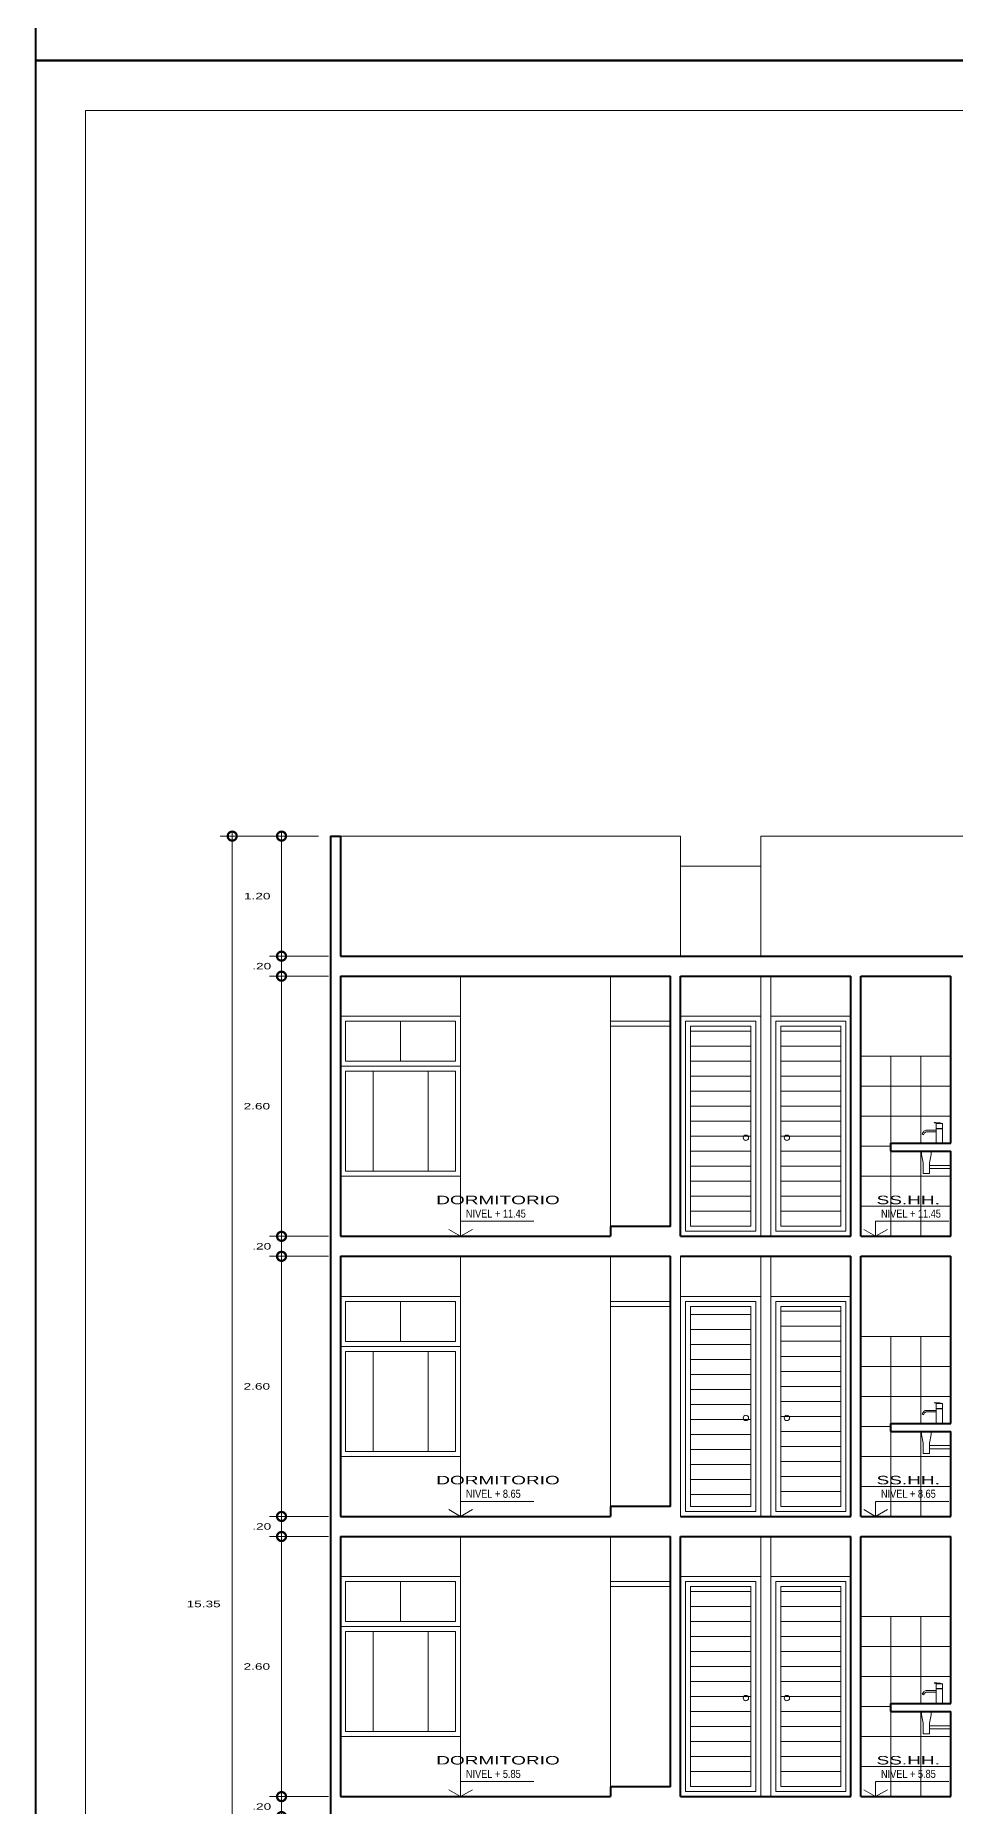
# Model space of a CAD drawing. Header units: inches. Extents: x 155.3 to 248.5, y 20.6 to 88.6.
# Drawn here: x 207.01 to 216.21, y 37.12 to 54.82 of the extents above; entities that cross this region are included whole.
import ezdxf

# ---------------------------------------------------------------- set-up
doc = ezdxf.new("R2010")
doc.units = ezdxf.units.IN
doc.header["$MEASUREMENT"] = 0
doc.linetypes.add('CONTINUA', pattern=[0])
for name, color, linetype in [('COTAS', 252, 'Continuous'), ('MURO', 7, 'Continuous'), ('TEXTURAS', 251, 'Continuous')]:
    doc.layers.add(name, color=color, linetype=linetype)
doc.styles.add('ARIAL', font='ARIALN.TTF')
doc.styles.add('Celso', font='swissel.ttf', dxfattribs={"width": 1.5})
doc.styles.add('COTA-DETA', font='swissel.ttf', dxfattribs={"width": 1.5})
doc.dimstyles.new('CORTE 1-50', dxfattribs={"dimtxt": 0.065, "dimasz": 0.18, "dimexe": 0.12, "dimexo": 0.12, "dimgap": 0.1, "dimtad": 2, "dimtih": 1, "dimtoh": 1, "dimzin": 4, "dimdsep": 46, "dimtxsty": 'Celso', "dimblk": 'DOTSMALL', "dimcen": 0.065, "dimdle": 0.05, "dimclrd": 14, "dimclre": 251, "dimclrt": 256, "dimaunit": 1, "dimadec": 4, "dimazin": 1, "dimtfac": 1, "dimtix": 1, "dimtmove": 0, "dimatfit": 3, "dimldrblk": 'DOTSMALL', "dimfxl": 1, "dimlwd": 9, "dimlwe": 9, "dimarcsym": 0})

# ---------------------------------------------------------------- blocks, each defined once
blk = doc.blocks.new('_DotSmall')
at = {"color": 0, "linetype": 'ByBlock', "lineweight": 0, "const_width": 0.5}
blk.add_lwpolyline([(-0.0625, 0, 1), (0.0625, 0, 1)], format="xyb", close=True, dxfattribs=at)
blk = doc.blocks.new('*D710')
at = {"layer": 'COTAS', "color": 14, "linetype": 'CONTINUA', "lineweight": 9, "transparency": 16777216}
for p, q in [((209.467, 37.218), (209.467, 37.398)), ((209.467, 37.018), (209.467, 37.218)), ((209.467, 37.018), (209.467, 36.838))]:
    blk.add_line(p, q, dxfattribs=at)
at = {"layer": 'COTAS', "color": 251, "linetype": 'Continuous', "lineweight": 9, "transparency": 16777216}
blk.add_line((209.938, 37.218), (209.347, 37.218), dxfattribs=at)
at = {"layer": 'COTAS', "color": 251, "linetype": 'CONTINUA', "lineweight": 9, "transparency": 16777216}
blk.add_line((209.938, 37.018), (209.347, 37.018), dxfattribs=at)
at = {"layer": 'Defpoints', "color": 0, "lineweight": 0, "transparency": 16777216}
for p in [(209.467, 37.218), (210.058, 37.218), (210.058, 37.018)]:
    blk.add_point(p, dxfattribs=at)
at = {"layer": 'COTAS', "color": 14, "lineweight": 9, "transparency": 16777216, "xscale": 0.18, "yscale": 0.18, "zscale": 0.18}
for p, rotation in [((209.467, 37.218), 270), ((209.467, 37.018), 90)]:
    blk.add_blockref('_DotSmall', p, dxfattribs=dict(at, rotation=rotation))
at = {"layer": 'COTAS', "lineweight": 0, "transparency": 16777216, "insert": (209.269, 37.118), "char_height": 0.065, "attachment_point": 5, "style": 'Celso'}
blk.add_mtext('.20', dxfattribs=at)
blk = doc.blocks.new('*D711')
at = {"layer": 'COTAS', "color": 14, "linetype": 'CONTINUA', "lineweight": 9, "transparency": 16777216}
blk.add_line((209.467, 37.168), (209.467, 39.868), dxfattribs=at)
at = {"layer": 'COTAS', "color": 251, "linetype": 'Continuous', "lineweight": 9, "transparency": 16777216}
blk.add_line((209.938, 39.818), (209.347, 39.818), dxfattribs=at)
at = {"layer": 'COTAS', "color": 251, "linetype": 'CONTINUA', "lineweight": 9, "transparency": 16777216}
blk.add_line((209.938, 37.218), (209.347, 37.218), dxfattribs=at)
at = {"layer": 'Defpoints', "color": 0, "lineweight": 0, "transparency": 16777216}
for p in [(209.467, 39.818), (210.058, 39.818), (210.058, 37.218)]:
    blk.add_point(p, dxfattribs=at)
at = {"layer": 'COTAS', "color": 14, "lineweight": 9, "transparency": 16777216, "xscale": 0.18, "yscale": 0.18, "zscale": 0.18}
for p, rotation in [((209.467, 39.818), 90), ((209.467, 37.218), 270)]:
    blk.add_blockref('_DotSmall', p, dxfattribs=dict(at, rotation=rotation))
at = {"layer": 'COTAS', "lineweight": 0, "transparency": 16777216, "insert": (209.22, 38.518), "char_height": 0.065, "attachment_point": 5, "style": 'Celso'}
blk.add_mtext('2.60', dxfattribs=at)
blk = doc.blocks.new('*D712')
at = {"layer": 'COTAS', "color": 14, "linetype": 'CONTINUA', "lineweight": 9, "transparency": 16777216}
for p, q in [((209.467, 40.018), (209.467, 40.198)), ((209.467, 39.818), (209.467, 40.018)), ((209.467, 39.818), (209.467, 39.638))]:
    blk.add_line(p, q, dxfattribs=at)
at = {"layer": 'COTAS', "color": 251, "linetype": 'Continuous', "lineweight": 9, "transparency": 16777216}
blk.add_line((209.938, 40.018), (209.347, 40.018), dxfattribs=at)
at = {"layer": 'COTAS', "color": 251, "linetype": 'CONTINUA', "lineweight": 9, "transparency": 16777216}
blk.add_line((209.938, 39.818), (209.347, 39.818), dxfattribs=at)
at = {"layer": 'Defpoints', "color": 0, "lineweight": 0, "transparency": 16777216}
for p in [(209.467, 40.018), (210.058, 40.018), (210.058, 39.818)]:
    blk.add_point(p, dxfattribs=at)
at = {"layer": 'COTAS', "color": 14, "lineweight": 9, "transparency": 16777216, "xscale": 0.18, "yscale": 0.18, "zscale": 0.18}
for p, rotation in [((209.467, 40.018), 270), ((209.467, 39.818), 90)]:
    blk.add_blockref('_DotSmall', p, dxfattribs=dict(at, rotation=rotation))
at = {"layer": 'COTAS', "lineweight": 0, "transparency": 16777216, "insert": (209.269, 39.918), "char_height": 0.065, "attachment_point": 5, "style": 'Celso'}
blk.add_mtext('.20', dxfattribs=at)
blk = doc.blocks.new('*D713')
at = {"layer": 'COTAS', "color": 14, "linetype": 'CONTINUA', "lineweight": 9, "transparency": 16777216}
blk.add_line((209.467, 39.968), (209.467, 42.668), dxfattribs=at)
at = {"layer": 'COTAS', "color": 251, "linetype": 'Continuous', "lineweight": 9, "transparency": 16777216}
blk.add_line((209.938, 42.618), (209.347, 42.618), dxfattribs=at)
at = {"layer": 'COTAS', "color": 251, "linetype": 'CONTINUA', "lineweight": 9, "transparency": 16777216}
blk.add_line((209.938, 40.018), (209.347, 40.018), dxfattribs=at)
at = {"layer": 'Defpoints', "color": 0, "lineweight": 0, "transparency": 16777216}
for p in [(209.467, 42.618), (210.058, 42.618), (210.058, 40.018)]:
    blk.add_point(p, dxfattribs=at)
at = {"layer": 'COTAS', "color": 14, "lineweight": 9, "transparency": 16777216, "xscale": 0.18, "yscale": 0.18, "zscale": 0.18}
for p, rotation in [((209.467, 42.618), 90), ((209.467, 40.018), 270)]:
    blk.add_blockref('_DotSmall', p, dxfattribs=dict(at, rotation=rotation))
at = {"layer": 'COTAS', "lineweight": 0, "transparency": 16777216, "insert": (209.22, 41.318), "char_height": 0.065, "attachment_point": 5, "style": 'Celso'}
blk.add_mtext('2.60', dxfattribs=at)
blk = doc.blocks.new('*D714')
at = {"layer": 'COTAS', "color": 14, "linetype": 'CONTINUA', "lineweight": 9, "transparency": 16777216}
for p, q in [((209.467, 42.818), (209.467, 42.998)), ((209.467, 42.618), (209.467, 42.818)), ((209.467, 42.618), (209.467, 42.438))]:
    blk.add_line(p, q, dxfattribs=at)
at = {"layer": 'COTAS', "color": 251, "linetype": 'Continuous', "lineweight": 9, "transparency": 16777216}
blk.add_line((209.938, 42.818), (209.347, 42.818), dxfattribs=at)
at = {"layer": 'COTAS', "color": 251, "linetype": 'CONTINUA', "lineweight": 9, "transparency": 16777216}
blk.add_line((209.938, 42.618), (209.347, 42.618), dxfattribs=at)
at = {"layer": 'Defpoints', "color": 0, "lineweight": 0, "transparency": 16777216}
for p in [(209.467, 42.818), (210.058, 42.818), (210.058, 42.618)]:
    blk.add_point(p, dxfattribs=at)
at = {"layer": 'COTAS', "color": 14, "lineweight": 9, "transparency": 16777216, "xscale": 0.18, "yscale": 0.18, "zscale": 0.18}
for p, rotation in [((209.467, 42.818), 270), ((209.467, 42.618), 90)]:
    blk.add_blockref('_DotSmall', p, dxfattribs=dict(at, rotation=rotation))
at = {"layer": 'COTAS', "lineweight": 0, "transparency": 16777216, "insert": (209.269, 42.718), "char_height": 0.065, "attachment_point": 5, "style": 'Celso'}
blk.add_mtext('.20', dxfattribs=at)
blk = doc.blocks.new('*D715')
at = {"layer": 'COTAS', "color": 251, "linetype": 'Continuous', "lineweight": 9, "transparency": 16777216}
blk.add_line((209.938, 45.418), (209.347, 45.418), dxfattribs=at)
at = {"layer": 'COTAS', "color": 14, "linetype": 'CONTINUA', "lineweight": 9, "transparency": 16777216}
blk.add_line((209.467, 42.768), (209.467, 45.468), dxfattribs=at)
at = {"layer": 'COTAS', "color": 251, "linetype": 'CONTINUA', "lineweight": 9, "transparency": 16777216}
blk.add_line((209.938, 42.818), (209.347, 42.818), dxfattribs=at)
at = {"layer": 'Defpoints', "color": 0, "lineweight": 0, "transparency": 16777216}
for p in [(209.467, 45.418), (210.058, 45.418), (210.058, 42.818)]:
    blk.add_point(p, dxfattribs=at)
at = {"layer": 'COTAS', "color": 14, "lineweight": 9, "transparency": 16777216, "xscale": 0.18, "yscale": 0.18, "zscale": 0.18}
for p, rotation in [((209.467, 45.418), 90), ((209.467, 42.818), 270)]:
    blk.add_blockref('_DotSmall', p, dxfattribs=dict(at, rotation=rotation))
at = {"layer": 'COTAS', "lineweight": 0, "transparency": 16777216, "insert": (209.22, 44.118), "char_height": 0.065, "attachment_point": 5, "style": 'Celso'}
blk.add_mtext('2.60', dxfattribs=at)
blk = doc.blocks.new('*D716')
at = {"layer": 'COTAS', "color": 14, "linetype": 'CONTINUA', "lineweight": 9, "transparency": 16777216}
for p, q in [((209.467, 45.618), (209.467, 45.798)), ((209.467, 45.418), (209.467, 45.618)), ((209.467, 45.418), (209.467, 45.238))]:
    blk.add_line(p, q, dxfattribs=at)
at = {"layer": 'COTAS', "color": 251, "linetype": 'Continuous', "lineweight": 9, "transparency": 16777216}
blk.add_line((209.938, 45.618), (209.347, 45.618), dxfattribs=at)
at = {"layer": 'COTAS', "color": 251, "linetype": 'CONTINUA', "lineweight": 9, "transparency": 16777216}
blk.add_line((209.938, 45.418), (209.347, 45.418), dxfattribs=at)
at = {"layer": 'Defpoints', "color": 0, "lineweight": 0, "transparency": 16777216}
for p in [(209.467, 45.618), (210.058, 45.618), (210.058, 45.418)]:
    blk.add_point(p, dxfattribs=at)
at = {"layer": 'COTAS', "color": 14, "lineweight": 9, "transparency": 16777216, "xscale": 0.18, "yscale": 0.18, "zscale": 0.18}
for p, rotation in [((209.467, 45.618), 270), ((209.467, 45.418), 90)]:
    blk.add_blockref('_DotSmall', p, dxfattribs=dict(at, rotation=rotation))
at = {"layer": 'COTAS', "lineweight": 0, "transparency": 16777216, "insert": (209.269, 45.518), "char_height": 0.065, "attachment_point": 5, "style": 'Celso'}
blk.add_mtext('.20', dxfattribs=at)
blk = doc.blocks.new('*D717')
at = {"layer": 'COTAS', "color": 251, "linetype": 'Continuous', "lineweight": 9, "transparency": 16777216}
blk.add_line((209.838, 46.818), (209.347, 46.818), dxfattribs=at)
at = {"layer": 'COTAS', "color": 14, "linetype": 'CONTINUA', "lineweight": 9, "transparency": 16777216}
blk.add_line((209.467, 45.568), (209.467, 46.868), dxfattribs=at)
at = {"layer": 'COTAS', "color": 251, "linetype": 'CONTINUA', "lineweight": 9, "transparency": 16777216}
blk.add_line((209.938, 45.618), (209.347, 45.618), dxfattribs=at)
at = {"layer": 'Defpoints', "color": 0, "lineweight": 0, "transparency": 16777216}
for p in [(209.467, 46.818), (209.958, 46.818), (210.058, 45.618)]:
    blk.add_point(p, dxfattribs=at)
at = {"layer": 'COTAS', "color": 14, "lineweight": 9, "transparency": 16777216, "xscale": 0.18, "yscale": 0.18, "zscale": 0.18}
for p, rotation in [((209.467, 46.818), 90), ((209.467, 45.618), 270)]:
    blk.add_blockref('_DotSmall', p, dxfattribs=dict(at, rotation=rotation))
at = {"layer": 'COTAS', "lineweight": 0, "transparency": 16777216, "insert": (209.224, 46.218), "char_height": 0.065, "attachment_point": 5, "style": 'Celso'}
blk.add_mtext('1.20', dxfattribs=at)
blk = doc.blocks.new('*D718')
at = {"layer": 'COTAS', "color": 251, "linetype": 'CONTINUA', "lineweight": 9, "transparency": 16777216}
blk.add_line((209.838, 46.818), (208.854, 46.818), dxfattribs=at)
at = {"layer": 'COTAS', "color": 14, "linetype": 'CONTINUA', "lineweight": 9, "transparency": 16777216}
blk.add_line((208.974, 46.868), (208.974, 31.418), dxfattribs=at)
at = {"layer": 'COTAS', "color": 251, "linetype": 'Continuous', "lineweight": 9, "transparency": 16777216}
blk.add_line((209.838, 31.468), (208.854, 31.468), dxfattribs=at)
at = {"layer": 'Defpoints', "color": 0, "lineweight": 0, "transparency": 16777216}
for p in [(209.958, 46.818), (208.974, 31.468), (209.958, 31.468)]:
    blk.add_point(p, dxfattribs=at)
at = {"layer": 'COTAS', "color": 14, "lineweight": 9, "transparency": 16777216, "xscale": 0.18, "yscale": 0.18, "zscale": 0.18}
for p, rotation in [((208.974, 46.818), 90), ((208.974, 31.468), 270)]:
    blk.add_blockref('_DotSmall', p, dxfattribs=dict(at, rotation=rotation))
at = {"layer": 'COTAS', "lineweight": 0, "transparency": 16777216, "insert": (208.688, 39.143), "char_height": 0.065, "attachment_point": 5, "style": 'Celso'}
blk.add_mtext('15.35', dxfattribs=at)

msp = doc.modelspace()

# ---------------------------------------------------------------- hatches: boundary and pattern name
at = {"layer": 'TEXTURAS', "lineweight": 0}
h = msp.add_hatch(dxfattribs=at)
h.set_pattern_fill('_USER', color=251, scale=0.15, style=0, pattern_type=0)
h.set_pattern_definition([(0, (213.55514, 42.91835), (0, 0.15), [])])
h.paths.add_polyline_path([(214.158, 44.918), (213.555, 44.918), (213.555, 42.918), (214.158, 42.918)])
h = msp.add_hatch(dxfattribs=at)
h.set_pattern_fill('_USER', color=251, scale=0.15, style=0, pattern_type=0)
h.set_pattern_definition([(0, (214.4578, 42.91835), (0, 0.15), [])])
h.paths.add_polyline_path([(215.058, 44.918), (214.458, 44.918), (214.458, 42.918), (215.058, 42.918)])
h = msp.add_hatch(dxfattribs=at)
h.set_pattern_fill('_USER', color=251, scale=0.3, style=0, double=1, pattern_type=0)
h.set_pattern_definition([(0, (215.2578, 42.81835), (0, 0.3), []), (90, (215.2578, 42.81835), (-0.3, 2e-17), [])])
h.paths.add_polyline_path([(216.158, 44.618), (215.258, 44.618), (215.258, 42.818), (216.158, 42.818), (216.158, 43.495), (215.945, 43.495), (215.945, 43.447), (215.882, 43.447), (215.882, 43.552), (215.865, 43.636), (215.865, 43.668), (215.558, 43.668), (215.558, 43.748), (216.012, 43.748), (216.012, 43.863), (215.912, 43.863), (215.897, 43.853), (215.886, 43.834), (215.874, 43.843), (215.882, 43.857, -0.265351), (215.912, 43.878), (216.012, 43.878), (216.012, 43.894), (216.012, 43.949), (215.995, 43.953), (215.994, 43.955), (216.007, 43.957), (216.037, 43.953, -0.15979), (216.07, 43.946), (216.077, 43.946), (216.077, 43.897), (216.077, 43.748), (216.158, 43.748)])
h = msp.add_hatch(dxfattribs=at)
h.set_pattern_fill('_USER', color=251, scale=0.15, style=0, pattern_type=0)
h.set_pattern_definition([(0, (43.3774, -7.91306), (0, 0.15), [])])
h.paths.add_polyline_path([(214.158, 42.118), (213.555, 42.118), (213.555, 40.118), (214.158, 40.118)])
h = msp.add_hatch(dxfattribs=at)
h.set_pattern_fill('_USER', color=251, scale=0.15, style=0, pattern_type=0)
h.set_pattern_definition([(0, (214.4578, 40.11835), (0, 0.15), [])])
h.paths.add_polyline_path([(215.058, 42.118), (214.458, 42.118), (214.458, 40.118), (215.058, 40.118)])
h = msp.add_hatch(dxfattribs=at)
h.set_pattern_fill('_USER', color=251, scale=0.3, style=0, double=1, pattern_type=0)
h.set_pattern_definition([(0, (215.2578, 40.01835), (0, 0.3), []), (90, (215.2578, 40.01835), (-0.3, 2e-17), [])])
h.paths.add_polyline_path([(216.158, 41.818), (215.258, 41.818), (215.258, 40.018), (216.158, 40.018), (216.158, 40.695), (215.945, 40.695), (215.945, 40.647), (215.882, 40.647), (215.882, 40.752), (215.865, 40.836), (215.865, 40.868), (215.558, 40.868), (215.558, 40.948), (216.012, 40.948), (216.012, 41.063), (215.912, 41.063), (215.897, 41.053), (215.886, 41.034), (215.874, 41.043), (215.882, 41.057, -0.265351), (215.912, 41.078), (216.012, 41.078), (216.012, 41.094), (216.012, 41.149), (215.995, 41.153), (215.994, 41.155), (216.007, 41.157), (216.037, 41.153, -0.15979), (216.07, 41.146), (216.077, 41.146), (216.077, 41.097), (216.077, 40.948), (216.158, 40.948)])
h = msp.add_hatch(dxfattribs=at)
h.set_pattern_fill('_USER', color=251, scale=0.15, style=0, pattern_type=0)
h.set_pattern_definition([(0, (213.55514, 37.31835), (0, 0.15), [])])
h.paths.add_polyline_path([(214.158, 39.318), (213.555, 39.318), (213.555, 37.318), (214.158, 37.318)])
h = msp.add_hatch(dxfattribs=at)
h.set_pattern_fill('_USER', color=251, scale=0.15, style=0, pattern_type=0)
h.set_pattern_definition([(0, (214.4578, 37.31835), (0, 0.15), [])])
h.paths.add_polyline_path([(215.058, 39.318), (214.458, 39.318), (214.458, 37.318), (215.058, 37.318)])
h = msp.add_hatch(dxfattribs=at)
h.set_pattern_fill('_USER', color=251, scale=0.3, style=0, double=1, pattern_type=0)
h.set_pattern_definition([(0, (215.2578, 37.21835), (0, 0.3), []), (90, (215.2578, 37.21835), (-0.3, 2e-17), [])])
h.paths.add_polyline_path([(216.158, 39.018), (215.258, 39.018), (215.258, 37.218), (216.158, 37.218), (216.158, 37.895), (215.945, 37.895), (215.945, 37.847), (215.882, 37.847), (215.882, 37.952), (215.865, 38.036), (215.865, 38.068), (215.558, 38.068), (215.558, 38.148), (216.012, 38.148), (216.012, 38.263), (215.912, 38.263), (215.897, 38.253), (215.886, 38.234), (215.874, 38.243), (215.882, 38.257, -0.265351), (215.912, 38.278), (216.012, 38.278), (216.012, 38.294), (216.012, 38.349), (215.995, 38.353), (215.994, 38.355), (216.007, 38.357), (216.037, 38.353, -0.15979), (216.07, 38.346), (216.077, 38.346), (216.077, 38.297), (216.077, 38.148), (216.158, 38.148)])

# ---------------------------------------------------------------- linework, layer by layer
at = {"color": 144, "lineweight": 9}
for p, q in [((211.258, 42.818), (211.14, 42.886)), ((211.258, 42.818), (211.258, 42.969)), ((211.258, 42.969), (211.989, 42.969)), ((211.258, 42.818), (211.376, 42.886)), ((215.407, 42.818), (215.289, 42.886)), ((215.407, 42.818), (215.407, 42.969)), ((215.407, 42.969), (216.138, 42.969)), ((215.407, 42.818), (215.525, 42.886)), ((211.258, 40.018), (211.14, 40.086)), ((211.258, 40.018), (211.258, 40.169)), ((211.258, 40.169), (211.989, 40.169)), ((211.258, 40.018), (211.376, 40.086)), ((215.407, 40.018), (215.289, 40.086)), ((215.407, 40.018), (215.407, 40.169)), ((215.407, 40.169), (216.138, 40.169)), ((215.407, 40.018), (215.525, 40.086)), ((211.258, 37.218), (211.258, 37.369)), ((211.258, 37.369), (211.989, 37.369)), ((215.407, 37.218), (215.407, 37.369)), ((215.407, 37.369), (216.138, 37.369)), ((211.258, 37.218), (211.14, 37.286)), ((211.258, 37.218), (211.376, 37.286)), ((215.407, 37.218), (215.289, 37.286)), ((215.407, 37.218), (215.525, 37.286))]:
    msp.add_line(p, q, dxfattribs=at)
at = {"lineweight": 0}
msp.add_lwpolyline([(207.506, 54.071), (242.759, 54.071), (242.759, 21.071), (207.506, 21.071)], close=True, dxfattribs=at)
at = {"layer": 'MURO', "color": 7, "lineweight": 40}
for p, q in [((209.958, 46.818), (209.958, 31.468)), ((209.958, 46.818), (210.058, 46.818)), ((210.058, 46.818), (210.058, 45.618)), ((210.058, 45.618), (240.058, 45.618)), ((210.058, 45.418), (210.058, 42.818)), ((210.058, 45.418), (213.355, 45.418)), ((213.355, 42.916), (213.355, 45.418)), ((213.455, 45.418), (215.158, 45.418)), ((213.455, 42.818), (213.455, 45.418)), ((215.158, 42.818), (215.158, 45.418)), ((215.258, 45.418), (216.158, 45.418)), ((215.258, 42.818), (215.258, 45.418)), ((216.158, 43.748), (216.158, 45.418)), ((215.558, 43.748), (216.158, 43.748)), ((215.558, 43.668), (215.558, 43.748)), ((215.558, 43.668), (216.158, 43.668)), ((216.158, 42.818), (216.158, 43.668)), ((212.755, 42.916), (212.755, 42.818)), ((213.355, 42.916), (212.755, 42.916)), ((210.058, 42.818), (212.755, 42.818)), ((213.455, 42.818), (215.158, 42.818)), ((215.258, 42.818), (216.158, 42.818)), ((210.058, 42.618), (210.058, 40.018)), ((210.058, 42.618), (213.355, 42.618)), ((213.355, 40.116), (213.355, 42.618)), ((213.455, 42.618), (215.158, 42.618)), ((215.158, 40.018), (215.158, 42.618)), ((215.258, 42.618), (216.158, 42.618)), ((215.258, 40.018), (215.258, 42.618)), ((216.158, 40.948), (216.158, 42.618)), ((215.558, 40.948), (216.158, 40.948)), ((215.558, 40.868), (215.558, 40.948)), ((215.558, 40.868), (216.158, 40.868)), ((216.158, 40.018), (216.158, 40.868)), ((210.058, 40.018), (212.755, 40.018)), ((212.755, 40.116), (212.755, 40.018)), ((213.355, 40.116), (212.755, 40.116)), ((213.455, 40.018), (215.158, 40.018)), ((215.258, 40.018), (216.158, 40.018)), ((210.058, 39.818), (210.058, 37.218)), ((210.058, 39.818), (213.355, 39.818)), ((213.355, 37.316), (213.355, 39.818)), ((213.455, 39.818), (215.158, 39.818)), ((213.455, 37.218), (213.455, 39.818)), ((215.158, 37.218), (215.158, 39.818)), ((215.258, 39.818), (216.158, 39.818)), ((215.258, 37.218), (215.258, 39.818)), ((216.158, 38.148), (216.158, 39.818)), ((215.558, 38.148), (216.158, 38.148)), ((215.558, 38.068), (215.558, 38.148)), ((215.558, 38.068), (216.158, 38.068)), ((216.158, 37.218), (216.158, 38.068)), ((210.058, 37.218), (212.755, 37.218)), ((212.755, 37.316), (212.755, 37.218)), ((213.355, 37.316), (212.755, 37.316)), ((213.455, 37.218), (215.158, 37.218)), ((215.258, 37.218), (216.158, 37.218))]:
    msp.add_line(p, q, dxfattribs=at)
for points in [[(248.457, 88.571), (207.006, 88.571), (207.006, 54.571), (248.457, 54.571)], [(248.457, 54.571), (207.006, 54.571), (207.006, 20.571), (248.457, 20.571)]]:
    msp.add_lwpolyline(points, close=True, dxfattribs=at)
at = {"layer": 'TEXTURAS', "color": 251, "lineweight": 0}
for p, q in [((213.455, 46.818), (210.058, 46.818)), ((213.455, 45.618), (213.455, 46.818)), ((214.258, 45.618), (214.258, 46.818)), ((217.258, 46.818), (214.258, 46.818)), ((214.258, 46.518), (213.455, 46.518)), ((211.258, 45.418), (211.258, 42.818)), ((212.755, 45.418), (212.755, 44.968)), ((214.258, 42.818), (214.258, 45.418)), ((214.358, 42.818), (214.358, 45.418)), ((210.658, 44.968), (210.658, 44.568)), ((212.755, 44.968), (213.355, 44.968)), ((212.755, 44.918), (212.755, 44.968)), ((212.755, 44.918), (213.355, 44.918)), ((212.755, 44.918), (212.755, 42.916)), ((215.258, 44.618), (216.158, 44.618)), ((210.383, 44.468), (210.383, 43.468)), ((210.933, 44.468), (210.933, 43.468)), ((215.994, 43.955), (216.007, 43.957)), ((215.995, 43.953), (215.994, 43.955)), ((215.995, 43.953), (216.021, 43.947)), ((216.037, 43.953), (216.007, 43.957)), ((216.012, 43.946), (216.021, 43.947)), ((216.012, 43.897), (216.012, 43.946)), ((216.077, 43.946), (216.012, 43.946)), ((216.077, 43.946), (216.077, 43.897)), ((215.874, 43.843), (215.885, 43.862)), ((215.874, 43.843), (215.886, 43.834)), ((215.886, 43.834), (215.897, 43.853)), ((215.897, 43.853), (215.912, 43.863)), ((216.012, 43.878), (215.912, 43.878)), ((216.012, 43.863), (215.912, 43.863)), ((216.077, 43.897), (216.012, 43.897)), ((216.012, 43.894), (216.012, 43.748)), ((216.077, 43.894), (216.012, 43.894)), ((216.014, 43.897), (216.014, 43.894)), ((216.075, 43.894), (216.075, 43.897)), ((216.077, 43.748), (216.077, 43.894)), ((215.865, 43.636), (215.865, 43.668)), ((215.882, 43.552), (215.865, 43.636)), ((215.882, 43.552), (215.882, 43.447)), ((215.945, 43.552), (215.962, 43.636)), ((215.945, 43.447), (215.945, 43.552)), ((215.962, 43.668), (215.962, 43.636)), ((215.882, 43.447), (215.945, 43.447)), ((216.158, 43.527), (215.945, 43.527)), ((215.945, 43.495), (216.158, 43.495)), ((211.258, 42.618), (211.258, 40.018)), ((212.755, 42.618), (212.755, 42.168)), ((213.455, 40.018), (213.455, 42.618)), ((214.258, 40.018), (214.258, 42.618)), ((214.358, 40.018), (214.358, 42.618)), ((210.658, 42.168), (210.658, 41.768)), ((212.755, 42.168), (213.355, 42.168)), ((212.755, 42.118), (212.755, 42.168)), ((212.755, 42.118), (213.355, 42.118)), ((212.755, 42.118), (212.755, 40.116)), ((215.258, 41.818), (216.158, 41.818)), ((210.383, 41.668), (210.383, 40.668)), ((210.933, 41.668), (210.933, 40.668)), ((216.012, 41.078), (215.912, 41.078)), ((215.994, 41.155), (216.007, 41.157)), ((215.995, 41.153), (215.994, 41.155)), ((215.995, 41.153), (216.021, 41.147)), ((216.037, 41.153), (216.007, 41.157)), ((216.012, 41.146), (216.021, 41.147)), ((216.012, 41.097), (216.012, 41.146)), ((216.077, 41.146), (216.012, 41.146)), ((216.077, 41.097), (216.012, 41.097)), ((216.012, 41.094), (216.012, 40.948)), ((216.077, 41.094), (216.012, 41.094)), ((216.014, 41.097), (216.014, 41.094)), ((216.075, 41.094), (216.075, 41.097)), ((216.077, 41.146), (216.077, 41.097)), ((216.077, 40.948), (216.077, 41.094)), ((215.874, 41.043), (215.885, 41.062)), ((215.874, 41.043), (215.886, 41.034)), ((215.886, 41.034), (215.897, 41.053)), ((215.897, 41.053), (215.912, 41.063)), ((216.012, 41.063), (215.912, 41.063)), ((215.865, 40.836), (215.865, 40.868)), ((215.882, 40.752), (215.865, 40.836)), ((215.882, 40.752), (215.882, 40.647)), ((215.945, 40.752), (215.962, 40.836)), ((215.945, 40.647), (215.945, 40.752)), ((216.158, 40.727), (215.945, 40.727)), ((215.962, 40.868), (215.962, 40.836)), ((215.882, 40.647), (215.945, 40.647)), ((215.945, 40.695), (216.158, 40.695)), ((211.258, 39.818), (211.258, 37.218)), ((212.755, 39.818), (212.755, 39.368)), ((214.258, 37.218), (214.258, 39.818)), ((214.358, 37.218), (214.358, 39.818)), ((210.658, 39.368), (210.658, 38.968)), ((212.755, 39.368), (213.355, 39.368)), ((212.755, 39.318), (212.755, 39.368)), ((212.755, 39.318), (213.355, 39.318)), ((212.755, 39.318), (212.755, 37.316)), ((215.258, 39.018), (216.158, 39.018)), ((210.383, 38.868), (210.383, 37.868)), ((210.933, 38.868), (210.933, 37.868)), ((215.874, 38.243), (215.885, 38.262)), ((215.874, 38.243), (215.886, 38.234)), ((215.886, 38.234), (215.897, 38.253)), ((215.897, 38.253), (215.912, 38.263)), ((216.012, 38.278), (215.912, 38.278)), ((216.012, 38.263), (215.912, 38.263)), ((215.994, 38.355), (216.007, 38.357)), ((215.995, 38.353), (215.994, 38.355)), ((215.995, 38.353), (216.021, 38.347)), ((216.037, 38.353), (216.007, 38.357)), ((216.012, 38.346), (216.021, 38.347)), ((216.012, 38.297), (216.012, 38.346)), ((216.077, 38.346), (216.012, 38.346)), ((216.077, 38.297), (216.012, 38.297)), ((216.012, 38.294), (216.012, 38.148)), ((216.077, 38.294), (216.012, 38.294)), ((216.014, 38.297), (216.014, 38.294)), ((216.075, 38.294), (216.075, 38.297)), ((216.077, 38.346), (216.077, 38.297)), ((216.077, 38.148), (216.077, 38.294)), ((215.865, 38.036), (215.865, 38.068)), ((215.962, 38.068), (215.962, 38.036)), ((215.882, 37.952), (215.865, 38.036)), ((215.882, 37.952), (215.882, 37.847)), ((215.945, 37.952), (215.962, 38.036)), ((215.945, 37.847), (215.945, 37.952)), ((216.158, 37.927), (215.945, 37.927)), ((215.945, 37.895), (216.158, 37.895)), ((215.882, 37.847), (215.945, 37.847))]:
    msp.add_line(p, q, dxfattribs=at)
for points in [[(210.058, 45.018), (211.258, 45.018), (211.258, 44.518), (210.058, 44.518)], [(210.108, 44.968), (211.208, 44.968), (211.208, 44.568), (210.108, 44.568)], [(213.455, 45.018), (214.258, 45.018), (214.258, 42.818), (213.455, 42.818)], [(213.505, 44.968), (214.208, 44.968), (214.208, 42.868), (213.505, 42.868)], [(214.358, 42.818), (215.158, 42.818), (215.158, 45.018), (214.358, 45.018)], [(214.408, 42.868), (215.108, 42.868), (215.108, 44.968), (214.408, 44.968)], [(213.555, 44.918), (214.158, 44.918), (214.158, 42.918), (213.555, 42.918)], [(214.458, 42.918), (215.058, 42.918), (215.058, 44.918), (214.458, 44.918)], [(210.058, 43.418), (211.258, 43.418), (211.258, 44.518), (210.058, 44.518)], [(210.108, 43.468), (211.208, 43.468), (211.208, 44.468), (210.108, 44.468)], [(210.058, 42.218), (211.258, 42.218), (211.258, 41.718), (210.058, 41.718)], [(210.108, 42.168), (211.208, 42.168), (211.208, 41.768), (210.108, 41.768)], [(213.455, 42.218), (214.258, 42.218), (214.258, 40.018), (213.455, 40.018)], [(213.505, 42.168), (214.208, 42.168), (214.208, 40.068), (213.505, 40.068)], [(214.358, 40.018), (215.158, 40.018), (215.158, 42.218), (214.358, 42.218)], [(214.408, 40.068), (215.108, 40.068), (215.108, 42.168), (214.408, 42.168)], [(213.555, 42.118), (214.158, 42.118), (214.158, 40.118), (213.555, 40.118)], [(214.458, 40.118), (215.058, 40.118), (215.058, 42.118), (214.458, 42.118)], [(210.058, 40.618), (211.258, 40.618), (211.258, 41.718), (210.058, 41.718)], [(210.108, 40.668), (211.208, 40.668), (211.208, 41.668), (210.108, 41.668)], [(210.058, 39.418), (211.258, 39.418), (211.258, 38.918), (210.058, 38.918)], [(210.108, 39.368), (211.208, 39.368), (211.208, 38.968), (210.108, 38.968)], [(213.455, 39.418), (214.258, 39.418), (214.258, 37.218), (213.455, 37.218)], [(213.505, 39.368), (214.208, 39.368), (214.208, 37.268), (213.505, 37.268)], [(213.555, 39.318), (214.158, 39.318), (214.158, 37.318), (213.555, 37.318)], [(214.358, 37.218), (215.158, 37.218), (215.158, 39.418), (214.358, 39.418)], [(214.408, 37.268), (215.108, 37.268), (215.108, 39.368), (214.408, 39.368)], [(214.458, 37.318), (215.058, 37.318), (215.058, 39.318), (214.458, 39.318)], [(210.058, 37.818), (211.258, 37.818), (211.258, 38.918), (210.058, 38.918)], [(210.108, 37.868), (211.208, 37.868), (211.208, 38.868), (210.108, 38.868)]]:
    msp.add_lwpolyline(points, close=True, dxfattribs=at)
for centre in [(214.11, 43.803), (214.52, 43.803), (214.11, 41.003), (214.52, 41.003), (214.11, 38.203), (214.52, 38.203)]:
    msp.add_circle(centre, 0.0267, dxfattribs=at)
for centre, radius, start, end in [((216.043, 43.9), 0.0528, 59.7406, 95.8666), ((215.916, 43.841), 0.0373, 95.6113, 147.0863), ((215.916, 41.041), 0.0373, 95.6113, 147.0863), ((216.043, 41.1), 0.0528, 59.7406, 95.8666), ((215.916, 38.241), 0.0373, 95.6113, 147.0863), ((216.043, 38.3), 0.0528, 59.7406, 95.8666)]:
    msp.add_arc(centre, radius, start, end, dxfattribs=at)

# ---------------------------------------------------------------- texts
at = {"color": 7, "lineweight": 9, "style": 'COTA-DETA', "width": 1.6}
for s, p in [('DORMITORIO', (211.014, 43.139)), ('SS.HH.', (215.417, 43.139)), ('DORMITORIO', (211.014, 40.339)), ('SS.HH.', (215.417, 40.339)), ('DORMITORIO', (211.014, 37.539)), ('SS.HH.', (215.417, 37.539))]:
    msp.add_text(s, height=0.085, dxfattribs=at).set_placement(p)
at = {"color": 7, "lineweight": 9, "style": 'ARIAL'}
for s, p in [('NIVEL + 11.45', (211.311, 43.005)), ('NIVEL + 11.45', (215.461, 43.005)), ('NIVEL + 8.65', (211.311, 40.205)), ('NIVEL + 8.65', (215.461, 40.205)), ('NIVEL + 5.85', (211.311, 37.405)), ('NIVEL + 5.85', (215.461, 37.405))]:
    msp.add_text(s, height=0.08, dxfattribs=at).set_placement(p)

# ---------------------------------------------------------------- dimensions: what is measured, and where the dimension line sits
at = {"layer": 'COTAS', "lineweight": 0}
dim = msp.add_linear_dim(base=(208.974, 31.468), p1=(209.958, 46.818), p2=(209.958, 31.468), angle=90, dimstyle='CORTE 1-50', dxfattribs=at)
dim.commit()
dim.dimension.update_dxf_attribs({"geometry": '*D718', "text_midpoint": (208.688, 39.143)})
for base, p1, p2, picture, middle in [((209.467, 46.818), (210.058, 45.618), (209.958, 46.818), '*D717', (209.224, 46.218)), ((209.467, 45.618), (210.058, 45.418), (210.058, 45.618), '*D716', (209.269, 45.518)), ((209.467, 45.418), (210.058, 42.818), (210.058, 45.418), '*D715', (209.22, 44.118)), ((209.467, 42.818), (210.058, 42.618), (210.058, 42.818), '*D714', (209.269, 42.718)), ((209.467, 42.618), (210.058, 40.018), (210.058, 42.618), '*D713', (209.22, 41.318)), ((209.467, 40.018), (210.058, 39.818), (210.058, 40.018), '*D712', (209.269, 39.918)), ((209.467, 39.818), (210.058, 37.218), (210.058, 39.818), '*D711', (209.22, 38.518)), ((209.467, 37.218), (210.058, 37.018), (210.058, 37.218), '*D710', (209.269, 37.118))]:
    dim = msp.add_linear_dim(base=base, p1=p1, p2=p2, angle=90, dimstyle='CORTE 1-50', override={"dimtmove": 1}, dxfattribs=at)
    dim.commit()
    dim.dimension.update_dxf_attribs({"geometry": picture, "text_midpoint": middle})

doc.saveas('drawing.dxf')
